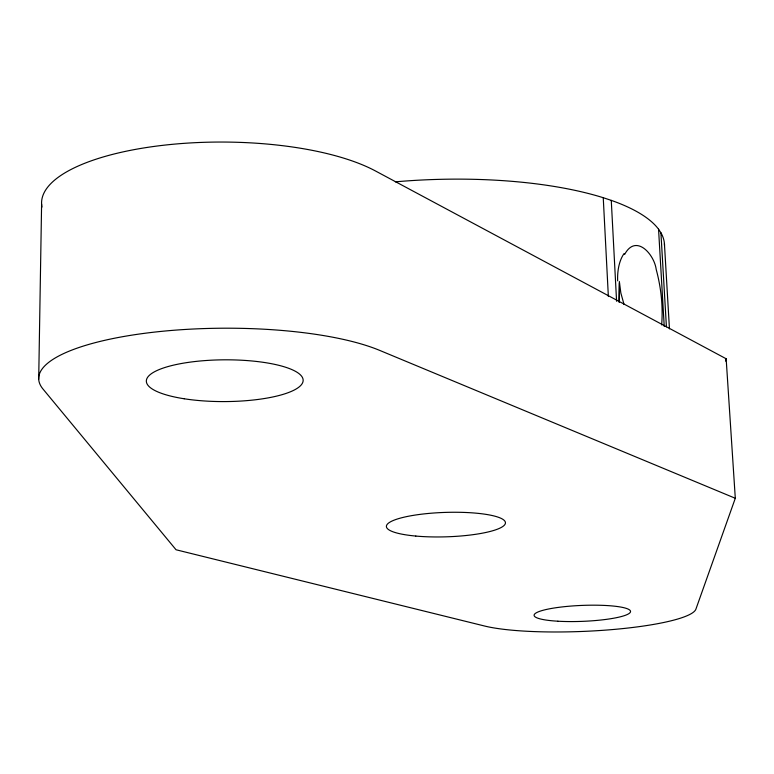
<?xml version="1.0" encoding="UTF-8"?>
<svg xmlns="http://www.w3.org/2000/svg" width="774" height="774" viewBox="0 0 774 774"><rect width="100%" height="100%" fill="white"/><g stroke="black" fill="none" stroke-linecap="round" stroke-linejoin="round"><path stroke-width="1.16" d="M619.094 301.696L619.345 281.513L620.845 292.998L624.047 304.492M619.171 302.363L619.452 283.1M38.7 379.27L41.602 203.997M661.644 324.954C663.163 306.349 661.054 287.454 656.207 269.458C654.311 254.472 635.986 233.274 624.628 254.443M725.538 361.1L726.157 358.768L375.342 170.899A181.077 61.504 0.2 0 0 166.275 144.941A181.077 61.504 0.2 0 0 41.97 207.093M735.3 498.272L695.884 609.206A113.614 18.799 -2.4 0 1 608.664 629.881A113.614 18.799 -2.4 0 1 484.263 625.943L176.046 549.763L42.996 389.041A184.909 49.372 -0.3 0 1 153.068 332.269A184.909 49.372 -0.3 0 1 379.676 350.39L735.3 498.272L726.157 358.768M395.359 181.842A227.266 72.495 -1.8 0 1 603.246 197.709L611.266 200.369A227.266 72.495 -1.8 0 1 658.558 229.21L660.909 232.771A227.266 72.495 -1.8 0 1 664.498 245.416M664.421 243.597L669.452 328.873M660.909 232.771L666.424 326.841M658.558 229.21L664.237 326.454M611.266 200.369L616.588 301.26M603.246 197.709L608.364 296.529M617.642 280.856A47.727 27.303 74.2 0 1 624.086 253.533M415.822 536.063A59.559 12.22 -1.8 0 0 505.441 522.895A59.559 12.22 -1.8 0 0 416.46 514.874A59.559 12.22 -1.8 0 0 415.822 536.063M184.173 398.765A78.387 20.879 -0.3 0 0 303.127 380.75A78.387 20.879 -0.3 0 0 186.95 362.59A78.387 20.879 -0.3 0 0 184.173 398.765M557.861 621.212A48.24 7.972 -2.3 0 0 630.539 611.508A48.24 7.972 -2.3 0 0 558.625 607.358A48.24 7.972 -2.3 0 0 557.861 621.212"/></g></svg>
